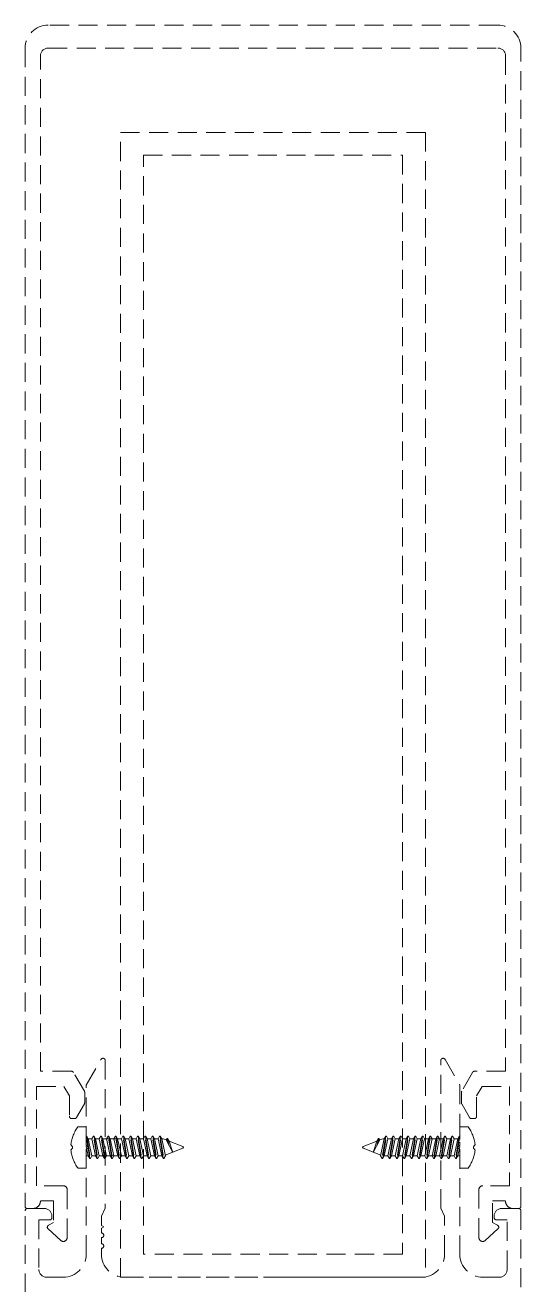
# Model space of a CAD drawing. Extents: x -1457 to 23780, y -2071 to 4205.
# Drawn here: x 7630.92 to 7637.42, y 328.49 to 345 of the extents above; entities that cross this region are included whole.
import ezdxf

# ---------------------------------------------------------------- set-up
doc = ezdxf.new("R2010")
doc.units = 0
doc.header["$MEASUREMENT"] = 0
doc.linetypes.add('HIDDEN', pattern=[0.375, 0.25, -0.125])
doc.layers.add('M-TEFRIS2-015', color=129, linetype='Continuous', lineweight=9)

msp = doc.modelspace()

# ---------------------------------------------------------------- linework, layer by layer
at = {"layer": 'M-TEFRIS2-015', "linetype": 'HIDDEN', "lineweight": 0}
for p, q in [((7637.117, 345), (7631.217, 345)), ((7637.117, 345), (7637.117, 345)), ((7630.917, 344.7), (7630.917, 329.523)), ((7631.217, 344.7), (7637.117, 344.7)), ((7637.117, 344.7), (7637.117, 344.7)), ((7637.417, 329.523), (7637.417, 344.7)), ((7631.117, 331.293), (7631.117, 344.6)), ((7637.217, 344.6), (7637.217, 331.293)), ((7632.167, 343.595), (7636.167, 343.595)), ((7632.167, 328.595), (7632.167, 343.595)), ((7636.167, 343.595), (7636.167, 328.595)), ((7632.467, 343.295), (7635.867, 343.295)), ((7632.467, 328.895), (7632.467, 343.295)), ((7635.867, 343.295), (7635.867, 328.895)), ((7631.717, 331.112), (7631.911, 331.448)), ((7631.967, 331.433), (7631.967, 329.497)), ((7636.367, 329.497), (7636.367, 331.433)), ((7636.423, 331.448), (7636.617, 331.112)), ((7631.523, 331.293), (7631.117, 331.293)), ((7631.693, 331.03), (7631.549, 331.278)), ((7636.784, 331.278), (7636.641, 331.03)), ((7637.217, 331.293), (7636.81, 331.293)), ((7631.717, 330.325), (7631.717, 331.112)), ((7636.617, 331.112), (7636.617, 330.325)), ((7631.067, 329.793), (7631.067, 331.093)), ((7631.067, 331.093), (7631.425, 331.093)), ((7631.425, 331.093), (7631.497, 330.969)), ((7631.497, 330.969), (7631.497, 330.703)), ((7631.697, 330.881), (7631.697, 331.015)), ((7636.637, 331.015), (7636.637, 330.881)), ((7636.837, 330.969), (7636.908, 331.093)), ((7636.837, 330.703), (7636.837, 330.969)), ((7636.908, 331.093), (7637.267, 331.093)), ((7637.267, 331.093), (7637.267, 329.793)), ((7631.59, 330.688), (7631.693, 330.866)), ((7636.641, 330.866), (7636.743, 330.688)), ((7631.527, 330.673), (7631.564, 330.673)), ((7636.769, 330.673), (7636.807, 330.673)), ((7631.608, 330.565), (7631.717, 330.565)), ((7631.717, 330.024), (7631.717, 330.565)), ((7631.724, 330.441), (7631.717, 330.441)), ((7631.764, 330.148), (7631.717, 330.435)), ((7631.724, 330.441), (7631.772, 330.148)), ((7631.744, 330.407), (7631.724, 330.441)), ((7631.812, 330.441), (7631.792, 330.407)), ((7631.82, 330.441), (7631.812, 330.441)), ((7631.86, 330.148), (7631.812, 330.441)), ((7631.84, 330.407), (7631.82, 330.441)), ((7631.82, 330.441), (7631.868, 330.148)), ((7631.909, 330.441), (7631.889, 330.407)), ((7631.917, 330.441), (7631.909, 330.441)), ((7631.957, 330.148), (7631.909, 330.441)), ((7631.937, 330.407), (7631.917, 330.441)), ((7631.917, 330.441), (7631.965, 330.148)), ((7632.005, 330.441), (7631.985, 330.407)), ((7632.013, 330.441), (7632.005, 330.441)), ((7632.053, 330.148), (7632.005, 330.441)), ((7632.033, 330.407), (7632.013, 330.441)), ((7632.013, 330.441), (7632.061, 330.148)), ((7632.101, 330.441), (7632.081, 330.407)), ((7632.109, 330.441), (7632.101, 330.441)), ((7632.15, 330.148), (7632.101, 330.441)), ((7632.129, 330.407), (7632.109, 330.441)), ((7632.109, 330.441), (7632.158, 330.148)), ((7632.198, 330.441), (7632.178, 330.407)), ((7632.198, 330.441), (7632.206, 330.441)), ((7632.246, 330.148), (7632.198, 330.441)), ((7632.226, 330.407), (7632.206, 330.441)), ((7632.206, 330.441), (7632.254, 330.148)), ((7632.294, 330.441), (7632.274, 330.407)), ((7632.343, 330.148), (7632.294, 330.441)), ((7632.302, 330.441), (7632.294, 330.441)), ((7632.302, 330.441), (7632.351, 330.148)), ((7632.322, 330.407), (7632.302, 330.441)), ((7632.391, 330.441), (7632.371, 330.407)), ((7632.391, 330.441), (7632.399, 330.441)), ((7632.439, 330.148), (7632.391, 330.441)), ((7632.419, 330.407), (7632.399, 330.441)), ((7632.399, 330.441), (7632.447, 330.148)), ((7632.487, 330.441), (7632.467, 330.407)), ((7632.535, 330.148), (7632.487, 330.441)), ((7632.487, 330.441), (7632.495, 330.441)), ((7632.495, 330.441), (7632.543, 330.148)), ((7632.515, 330.407), (7632.495, 330.441)), ((7632.584, 330.441), (7632.564, 330.407)), ((7632.632, 330.148), (7632.584, 330.441)), ((7632.584, 330.441), (7632.592, 330.441)), ((7632.592, 330.441), (7632.64, 330.148)), ((7632.612, 330.407), (7632.592, 330.441)), ((7632.68, 330.441), (7632.66, 330.407)), ((7632.728, 330.148), (7632.68, 330.441)), ((7632.688, 330.441), (7632.68, 330.441)), ((7632.688, 330.441), (7632.736, 330.148)), ((7632.708, 330.407), (7632.688, 330.441)), ((7635.645, 330.441), (7635.597, 330.148)), ((7635.605, 330.148), (7635.653, 330.441)), ((7635.625, 330.407), (7635.645, 330.441)), ((7635.645, 330.441), (7635.653, 330.441)), ((7635.653, 330.441), (7635.673, 330.407)), ((7635.742, 330.441), (7635.693, 330.148)), ((7635.701, 330.148), (7635.75, 330.441)), ((7635.722, 330.407), (7635.742, 330.441)), ((7635.75, 330.441), (7635.742, 330.441)), ((7635.75, 330.441), (7635.77, 330.407)), ((7635.838, 330.441), (7635.79, 330.148)), ((7635.798, 330.148), (7635.846, 330.441)), ((7635.818, 330.407), (7635.838, 330.441)), ((7635.846, 330.441), (7635.838, 330.441)), ((7635.846, 330.441), (7635.866, 330.407)), ((7635.935, 330.441), (7635.886, 330.148)), ((7635.894, 330.148), (7635.943, 330.441)), ((7635.915, 330.407), (7635.935, 330.441)), ((7635.943, 330.441), (7635.935, 330.441)), ((7635.943, 330.441), (7635.963, 330.407)), ((7636.031, 330.441), (7635.983, 330.148)), ((7635.991, 330.148), (7636.039, 330.441)), ((7636.011, 330.407), (7636.031, 330.441)), ((7636.031, 330.441), (7636.039, 330.441)), ((7636.039, 330.441), (7636.059, 330.407)), ((7636.127, 330.441), (7636.079, 330.148)), ((7636.087, 330.148), (7636.135, 330.441)), ((7636.107, 330.407), (7636.127, 330.441)), ((7636.135, 330.441), (7636.127, 330.441)), ((7636.135, 330.441), (7636.155, 330.407)), ((7636.224, 330.441), (7636.176, 330.148)), ((7636.184, 330.148), (7636.232, 330.441)), ((7636.204, 330.407), (7636.224, 330.441)), ((7636.224, 330.441), (7636.232, 330.441)), ((7636.232, 330.441), (7636.252, 330.407)), ((7636.32, 330.441), (7636.272, 330.148)), ((7636.28, 330.148), (7636.328, 330.441)), ((7636.3, 330.407), (7636.32, 330.441)), ((7636.32, 330.441), (7636.328, 330.441)), ((7636.328, 330.441), (7636.348, 330.407)), ((7636.417, 330.441), (7636.369, 330.148)), ((7636.377, 330.148), (7636.425, 330.441)), ((7636.397, 330.407), (7636.417, 330.441)), ((7636.417, 330.441), (7636.425, 330.441)), ((7636.425, 330.441), (7636.445, 330.407)), ((7636.513, 330.441), (7636.465, 330.148)), ((7636.473, 330.148), (7636.521, 330.441)), ((7636.493, 330.407), (7636.513, 330.441)), ((7636.513, 330.441), (7636.521, 330.441)), ((7636.521, 330.441), (7636.541, 330.407)), ((7636.61, 330.441), (7636.561, 330.148)), ((7636.569, 330.148), (7636.617, 330.435)), ((7636.59, 330.407), (7636.61, 330.441)), ((7636.61, 330.441), (7636.617, 330.441)), ((7636.726, 330.565), (7636.617, 330.565)), ((7636.617, 330.024), (7636.617, 330.565)), ((7631.517, 330.333), (7631.539, 330.303)), ((7631.539, 330.287), (7631.517, 330.257)), ((7631.539, 330.303), (7631.539, 330.287)), ((7631.747, 330.295), (7631.717, 330.325)), ((7631.717, 330.309), (7631.744, 330.183)), ((7631.717, 330.265), (7631.747, 330.295)), ((7631.792, 330.407), (7631.744, 330.407)), ((7631.792, 330.183), (7631.744, 330.407)), ((7631.792, 330.407), (7631.84, 330.183)), ((7631.889, 330.407), (7631.84, 330.407)), ((7631.888, 330.183), (7631.84, 330.407)), ((7631.889, 330.407), (7631.937, 330.183)), ((7631.985, 330.183), (7631.937, 330.407)), ((7631.985, 330.407), (7631.937, 330.407)), ((7631.985, 330.407), (7632.033, 330.183)), ((7631.989, 330.407), (7632.178, 330.407)), ((7632.081, 330.183), (7632.033, 330.407)), ((7632.081, 330.407), (7632.033, 330.407)), ((7632.081, 330.407), (7632.13, 330.183)), ((7632.178, 330.183), (7632.129, 330.407)), ((7632.178, 330.407), (7632.226, 330.183)), ((7632.274, 330.407), (7632.226, 330.407)), ((7632.274, 330.183), (7632.226, 330.407)), ((7632.274, 330.407), (7632.323, 330.183)), ((7632.371, 330.183), (7632.322, 330.407)), ((7632.371, 330.407), (7632.322, 330.407)), ((7632.371, 330.407), (7632.419, 330.183)), ((7632.419, 330.407), (7632.467, 330.407)), ((7632.467, 330.183), (7632.419, 330.407)), ((7632.467, 330.407), (7632.515, 330.183)), ((7632.563, 330.183), (7632.515, 330.407)), ((7632.564, 330.407), (7632.515, 330.407)), ((7632.564, 330.407), (7632.612, 330.183)), ((7632.66, 330.183), (7632.612, 330.407)), ((7632.66, 330.407), (7632.612, 330.407)), ((7632.66, 330.407), (7632.708, 330.183)), ((7632.756, 330.183), (7632.708, 330.407)), ((7632.726, 330.407), (7632.708, 330.407)), ((7632.765, 330.393), (7632.726, 330.407)), ((7632.754, 330.193), (7632.985, 330.285)), ((7632.777, 330.414), (7632.765, 330.393)), ((7632.765, 330.393), (7632.853, 330.227)), ((7632.793, 330.341), (7632.777, 330.414)), ((7632.785, 330.414), (7632.777, 330.414)), ((7632.805, 330.379), (7632.785, 330.414)), ((7632.785, 330.414), (7632.806, 330.315)), ((7632.806, 330.315), (7632.793, 330.341)), ((7632.853, 330.227), (7632.805, 330.379)), ((7632.985, 330.305), (7632.805, 330.379)), ((7632.992, 330.295), (7632.985, 330.305)), ((7632.985, 330.285), (7632.992, 330.295)), ((7635.342, 330.295), (7635.349, 330.305)), ((7635.349, 330.285), (7635.342, 330.295)), ((7635.349, 330.305), (7635.529, 330.379)), ((7635.579, 330.193), (7635.349, 330.285)), ((7635.569, 330.393), (7635.481, 330.227)), ((7635.481, 330.227), (7635.529, 330.379)), ((7635.549, 330.414), (7635.527, 330.315)), ((7635.527, 330.315), (7635.541, 330.341)), ((7635.529, 330.379), (7635.549, 330.414)), ((7635.541, 330.341), (7635.557, 330.414)), ((7635.549, 330.414), (7635.557, 330.414)), ((7635.557, 330.414), (7635.569, 330.393)), ((7635.569, 330.393), (7635.608, 330.407)), ((7635.577, 330.183), (7635.625, 330.407)), ((7635.608, 330.407), (7635.625, 330.407)), ((7635.673, 330.407), (7635.625, 330.183)), ((7635.673, 330.183), (7635.722, 330.407)), ((7635.673, 330.407), (7635.722, 330.407)), ((7635.77, 330.407), (7635.721, 330.183)), ((7635.77, 330.183), (7635.818, 330.407)), ((7635.77, 330.407), (7635.818, 330.407)), ((7635.866, 330.407), (7635.818, 330.183)), ((7635.915, 330.407), (7635.866, 330.407)), ((7635.866, 330.183), (7635.915, 330.407)), ((7635.963, 330.407), (7635.914, 330.183)), ((7635.963, 330.183), (7636.011, 330.407)), ((7635.963, 330.407), (7636.011, 330.407)), ((7636.059, 330.407), (7636.011, 330.183)), ((7636.059, 330.407), (7636.107, 330.407)), ((7636.059, 330.183), (7636.107, 330.407)), ((7636.155, 330.407), (7636.107, 330.183)), ((7636.344, 330.407), (7636.155, 330.407)), ((7636.156, 330.183), (7636.204, 330.407)), ((7636.252, 330.407), (7636.204, 330.183)), ((7636.252, 330.183), (7636.3, 330.407)), ((7636.252, 330.407), (7636.3, 330.407)), ((7636.348, 330.407), (7636.3, 330.183)), ((7636.348, 330.407), (7636.397, 330.407)), ((7636.349, 330.183), (7636.397, 330.407)), ((7636.445, 330.407), (7636.397, 330.183)), ((7636.445, 330.407), (7636.493, 330.407)), ((7636.445, 330.183), (7636.493, 330.407)), ((7636.541, 330.407), (7636.493, 330.183)), ((7636.541, 330.407), (7636.59, 330.407)), ((7636.541, 330.183), (7636.59, 330.407)), ((7636.617, 330.325), (7636.587, 330.295)), ((7636.587, 330.295), (7636.617, 330.265)), ((7636.617, 330.309), (7636.589, 330.183)), ((7636.817, 330.333), (7636.794, 330.303)), ((7636.794, 330.303), (7636.794, 330.287)), ((7636.794, 330.287), (7636.817, 330.257)), ((7631.717, 328.895), (7631.717, 330.265)), ((7631.744, 330.183), (7631.717, 330.183)), ((7631.744, 330.183), (7631.764, 330.148)), ((7631.744, 330.183), (7631.764, 330.148)), ((7631.764, 330.148), (7631.772, 330.148)), ((7631.772, 330.148), (7631.792, 330.183)), ((7631.84, 330.183), (7631.792, 330.183)), ((7631.84, 330.183), (7631.86, 330.148)), ((7631.84, 330.183), (7631.86, 330.148)), ((7631.86, 330.148), (7631.868, 330.148)), ((7631.868, 330.148), (7631.888, 330.183)), ((7631.888, 330.183), (7631.937, 330.183)), ((7631.937, 330.183), (7631.957, 330.148)), ((7631.937, 330.183), (7631.957, 330.148)), ((7632.13, 330.183), (7631.941, 330.183)), ((7631.957, 330.148), (7631.965, 330.148)), ((7631.965, 330.148), (7631.985, 330.183)), ((7631.985, 330.183), (7632.033, 330.183)), ((7631.985, 330.183), (7632.033, 330.183)), ((7632.033, 330.183), (7632.053, 330.148)), ((7632.033, 330.183), (7632.053, 330.148)), ((7632.053, 330.148), (7632.061, 330.148)), ((7632.061, 330.148), (7632.081, 330.183)), ((7632.081, 330.183), (7632.13, 330.183)), ((7632.081, 330.183), (7632.13, 330.183)), ((7632.13, 330.183), (7632.15, 330.148)), ((7632.13, 330.183), (7632.15, 330.148)), ((7632.15, 330.148), (7632.158, 330.148)), ((7632.158, 330.148), (7632.178, 330.183)), ((7632.178, 330.183), (7632.226, 330.183)), ((7632.178, 330.183), (7632.226, 330.183)), ((7632.226, 330.183), (7632.246, 330.148)), ((7632.226, 330.183), (7632.246, 330.148)), ((7632.246, 330.148), (7632.254, 330.148)), ((7632.254, 330.148), (7632.274, 330.183)), ((7632.274, 330.183), (7632.323, 330.183)), ((7632.323, 330.183), (7632.343, 330.148)), ((7632.323, 330.183), (7632.343, 330.148)), ((7632.343, 330.148), (7632.351, 330.148)), ((7632.351, 330.148), (7632.371, 330.183)), ((7632.419, 330.183), (7632.371, 330.183)), ((7632.419, 330.183), (7632.439, 330.148)), ((7632.419, 330.183), (7632.439, 330.148)), ((7632.439, 330.148), (7632.447, 330.148)), ((7632.447, 330.148), (7632.467, 330.183)), ((7632.467, 330.183), (7632.515, 330.183)), ((7632.515, 330.183), (7632.535, 330.148)), ((7632.515, 330.183), (7632.535, 330.148)), ((7632.535, 330.148), (7632.543, 330.148)), ((7632.543, 330.148), (7632.563, 330.183)), ((7632.563, 330.183), (7632.612, 330.183)), ((7632.612, 330.183), (7632.632, 330.148)), ((7632.612, 330.183), (7632.632, 330.148)), ((7632.632, 330.148), (7632.64, 330.148)), ((7632.64, 330.148), (7632.66, 330.183)), ((7632.66, 330.183), (7632.708, 330.183)), ((7632.708, 330.183), (7632.728, 330.148)), ((7632.728, 330.148), (7632.736, 330.148)), ((7632.736, 330.148), (7632.756, 330.183)), ((7632.756, 330.183), (7632.754, 330.193)), ((7635.577, 330.183), (7635.579, 330.193)), ((7635.597, 330.148), (7635.577, 330.183)), ((7635.605, 330.148), (7635.597, 330.148)), ((7635.625, 330.183), (7635.605, 330.148)), ((7635.673, 330.183), (7635.625, 330.183)), ((7635.693, 330.148), (7635.673, 330.183)), ((7635.701, 330.148), (7635.693, 330.148)), ((7635.721, 330.183), (7635.701, 330.148)), ((7635.721, 330.183), (7635.701, 330.148)), ((7635.77, 330.183), (7635.721, 330.183)), ((7635.79, 330.148), (7635.77, 330.183)), ((7635.798, 330.148), (7635.79, 330.148)), ((7635.818, 330.183), (7635.798, 330.148)), ((7635.818, 330.183), (7635.798, 330.148)), ((7635.866, 330.183), (7635.818, 330.183)), ((7635.886, 330.148), (7635.866, 330.183)), ((7635.894, 330.148), (7635.886, 330.148)), ((7635.914, 330.183), (7635.894, 330.148)), ((7635.914, 330.183), (7635.894, 330.148)), ((7635.914, 330.183), (7635.963, 330.183)), ((7635.983, 330.148), (7635.963, 330.183)), ((7635.991, 330.148), (7635.983, 330.148)), ((7636.011, 330.183), (7635.991, 330.148)), ((7636.011, 330.183), (7635.991, 330.148)), ((7636.059, 330.183), (7636.011, 330.183)), ((7636.079, 330.148), (7636.059, 330.183)), ((7636.087, 330.148), (7636.079, 330.148)), ((7636.107, 330.183), (7636.087, 330.148)), ((7636.107, 330.183), (7636.087, 330.148)), ((7636.156, 330.183), (7636.107, 330.183)), ((7636.156, 330.183), (7636.107, 330.183)), ((7636.176, 330.148), (7636.156, 330.183)), ((7636.184, 330.148), (7636.176, 330.148)), ((7636.204, 330.183), (7636.184, 330.148)), ((7636.204, 330.183), (7636.184, 330.148)), ((7636.204, 330.183), (7636.392, 330.183)), ((7636.252, 330.183), (7636.204, 330.183)), ((7636.252, 330.183), (7636.204, 330.183)), ((7636.272, 330.148), (7636.252, 330.183)), ((7636.28, 330.148), (7636.272, 330.148)), ((7636.3, 330.183), (7636.28, 330.148)), ((7636.3, 330.183), (7636.28, 330.148)), ((7636.349, 330.183), (7636.3, 330.183)), ((7636.349, 330.183), (7636.3, 330.183)), ((7636.369, 330.148), (7636.349, 330.183)), ((7636.377, 330.148), (7636.369, 330.148)), ((7636.397, 330.183), (7636.377, 330.148)), ((7636.397, 330.183), (7636.377, 330.148)), ((7636.445, 330.183), (7636.397, 330.183)), ((7636.465, 330.148), (7636.445, 330.183)), ((7636.473, 330.148), (7636.465, 330.148)), ((7636.493, 330.183), (7636.473, 330.148)), ((7636.493, 330.183), (7636.473, 330.148)), ((7636.493, 330.183), (7636.541, 330.183)), ((7636.561, 330.148), (7636.541, 330.183)), ((7636.569, 330.148), (7636.561, 330.148)), ((7636.589, 330.183), (7636.569, 330.148)), ((7636.589, 330.183), (7636.569, 330.148)), ((7636.589, 330.183), (7636.617, 330.183)), ((7636.617, 330.265), (7636.617, 328.895)), ((7631.608, 330.024), (7631.717, 330.024)), ((7636.726, 330.024), (7636.617, 330.024)), ((7631.417, 329.793), (7631.067, 329.793)), ((7637.267, 329.793), (7636.917, 329.793)), ((7631.467, 329.113), (7631.467, 329.743)), ((7636.867, 329.743), (7636.867, 329.113)), ((7630.917, 328.395), (7630.917, 329.465)), ((7630.947, 329.495), (7631.167, 329.495)), ((7630.947, 329.495), (7631.017, 329.495)), ((7631.117, 329.593), (7631.287, 329.593)), ((7631.287, 329.593), (7631.287, 329.313)), ((7631.967, 329.497), (7631.917, 329.395)), ((7636.417, 329.395), (7636.367, 329.497)), ((7637.047, 329.313), (7637.047, 329.593)), ((7637.047, 329.593), (7637.217, 329.593)), ((7637.167, 329.495), (7637.387, 329.495)), ((7637.317, 329.495), (7637.387, 329.495)), ((7637.417, 329.465), (7637.417, 328.395)), ((7631.237, 329.345), (7631.097, 329.345)), ((7631.097, 329.345), (7631.097, 328.695)), ((7631.287, 329.313), (7631.222, 329.275)), ((7631.267, 329.395), (7631.267, 329.375)), ((7631.917, 329.395), (7631.917, 329.271)), ((7636.417, 328.895), (7636.417, 329.395)), ((7637.112, 329.275), (7637.047, 329.313)), ((7637.067, 329.375), (7637.067, 329.395)), ((7637.237, 329.345), (7637.097, 329.345)), ((7637.237, 328.695), (7637.237, 329.345)), ((7631.216, 329.227), (7631.383, 329.076)), ((7631.917, 329.271), (7631.947, 329.253)), ((7631.947, 329.253), (7631.917, 329.236)), ((7631.917, 329.236), (7631.917, 329.173)), ((7636.95, 329.076), (7637.117, 329.227)), ((7631.917, 329.113), (7631.917, 329.033)), ((7631.917, 328.973), (7631.917, 328.895)), ((7635.867, 328.895), (7632.467, 328.895)), ((7631.197, 328.595), (7631.417, 328.595)), ((7636.167, 328.595), (7632.167, 328.595)), ((7632.217, 328.595), (7634.167, 328.595)), ((7634.167, 328.595), (7636.117, 328.595)), ((7636.917, 328.595), (7637.137, 328.595))]:
    msp.add_line(p, q, dxfattribs=at)
for centre, radius, start, end in [((7631.217, 344.7), 0.3, 90, 180), ((7637.117, 344.7), 0.3, 360, 90), ((7631.217, 344.6), 0.1, 90, 180), ((7637.117, 344.6), 0.1, 0, 90), ((7631.937, 331.433), 0.03, 0, 150), ((7636.397, 331.433), 0.03, 30, 180), ((7631.523, 331.263), 0.03, 30, 90), ((7636.81, 331.263), 0.03, 90, 150), ((7631.667, 331.015), 0.03, 0, 30), ((7636.667, 331.015), 0.03, 150, 180), ((7631.667, 330.881), 0.03, 330, 0), ((7636.667, 330.881), 0.03, 180, 210), ((7631.527, 330.703), 0.03, 180, 270), ((7631.564, 330.703), 0.03, 270, 330), ((7636.769, 330.703), 0.03, 210, 270), ((7636.807, 330.703), 0.03, 270, 360), ((7632.033, 330.265), 0.521, 144.7573, 172.4905), ((7636.301, 330.265), 0.521, 7.5095, 35.2427), ((7632.033, 330.325), 0.521, 187.5095, 215.2427), ((7636.301, 330.325), 0.521, 324.7573, 352.4905), ((7631.417, 329.743), 0.05, 0, 90), ((7636.917, 329.743), 0.05, 90, 180), ((7630.943, 329.521), 0.0265, 176.8708, 277.573), ((7630.947, 329.465), 0.03, 90, 180), ((7631.02, 329.591), 0.0963, 267.7837, 0.9178), ((7631.167, 329.395), 0.1, 360, 90), ((7637.167, 329.395), 0.1, 90, 180), ((7637.312, 329.591), 0.0958, 178.967, 272.4945), ((7637.391, 329.521), 0.0262, 261.4519, 3.5298), ((7637.387, 329.465), 0.03, 360, 90), ((7631.237, 329.375), 0.03, 270, 360), ((7637.097, 329.375), 0.03, 180, 270), ((7631.237, 329.249), 0.03, 120, 227.7481), ((7631.917, 329.143), 0.03, 270, 90), ((7637.097, 329.249), 0.03, 312.2519, 60), ((7631.417, 329.113), 0.05, 227.7481, 0), ((7631.917, 329.003), 0.03, 270, 90), ((7636.917, 329.113), 0.05, 180, 312.2519), ((7631.417, 328.895), 0.3, 270, 360), ((7632.217, 328.895), 0.3, 180, 270), ((7636.117, 328.895), 0.3, 270, 0), ((7636.917, 328.895), 0.3, 180, 270), ((7631.197, 328.695), 0.1, 180, 270), ((7637.137, 328.695), 0.1, 270, 0)]:
    msp.add_arc(centre, radius, start, end, dxfattribs=at)

doc.saveas('drawing.dxf')
